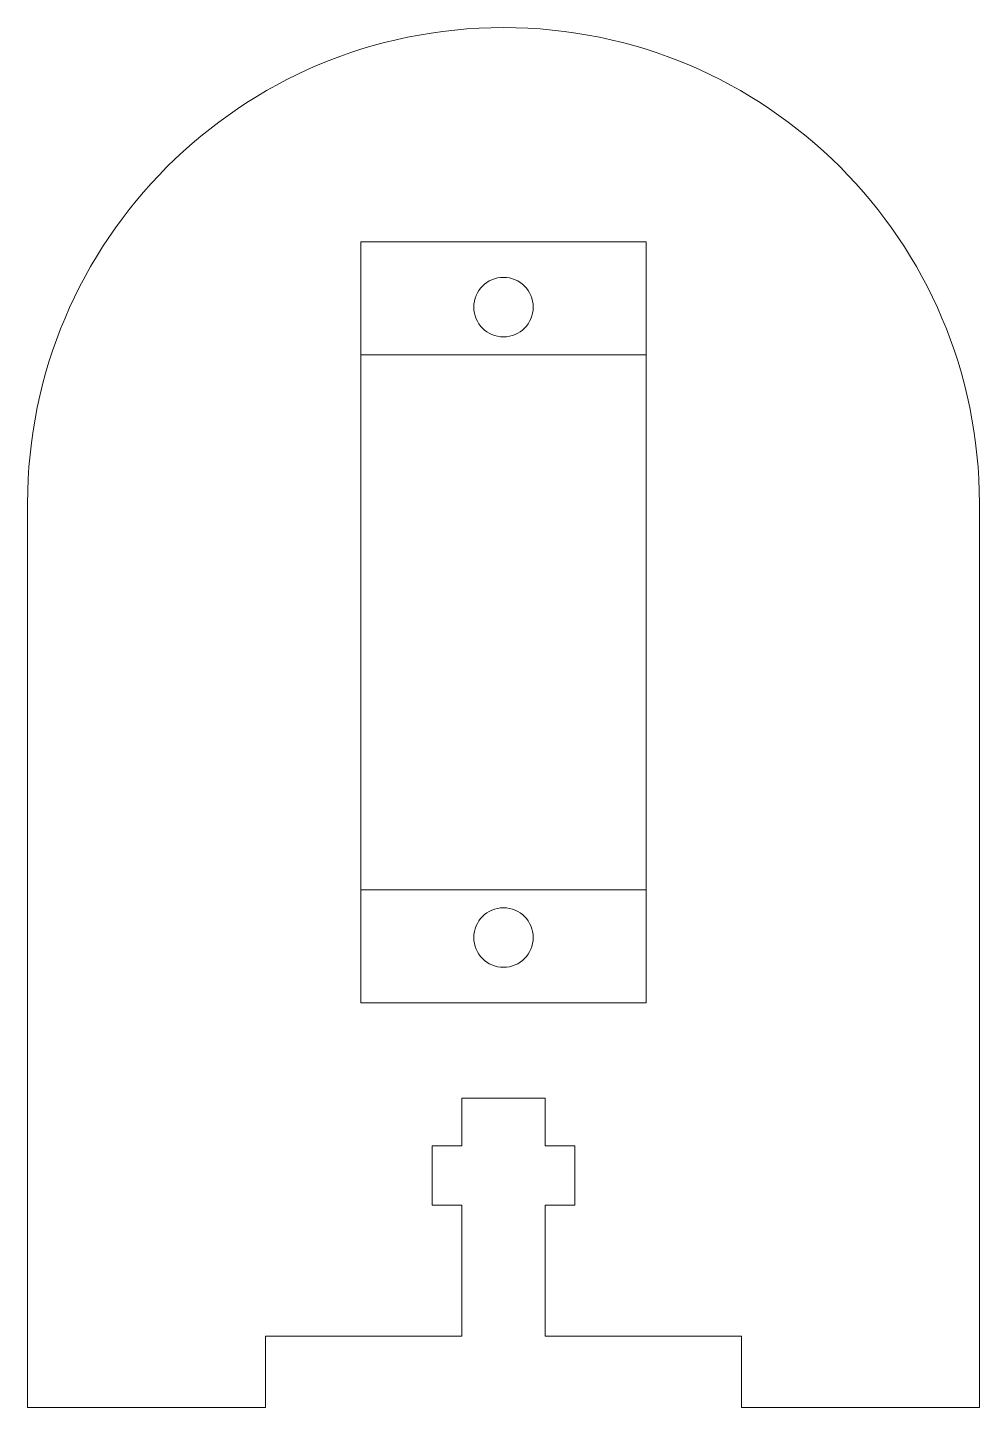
# Model space of a CAD drawing. Header units: millimetres. Extents: x -20 to 20, y -33 to 25.
import ezdxf

# ---------------------------------------------------------------- set-up
doc = ezdxf.new("R2010")
doc.units = ezdxf.units.MM
doc.layers.get('0').update_dxf_attribs({"linetype": 'CONTINUOUS', "lineweight": 0})
for name, color, linetype, lineweight in [('M3_ScrewJoint', 1, 'CONTINUOUS', 0), ('MicroServo_Cutout', 1, 'CONTINUOUS', 0), ('MicroServo_MountingHoles', 1, 'CONTINUOUS', 0), ('MicroServo_Outer', 2, 'CONTINUOUS', 0), ('PanelOuter', 1, 'CONTINUOUS', 0)]:
    doc.layers.add(name, color=color, linetype=linetype, lineweight=lineweight)

# ---------------------------------------------------------------- blocks, each defined once
blk = doc.blocks.new('Micro_Servo-0')
at = {"layer": 'MicroServo_Cutout'}
for p, q in [((-6, -11.25), (-6, 11.25)), ((-6, 11.25), (6, 11.25)), ((6, -11.25), (6, 11.25)), ((6, -11.25), (-6, -11.25))]:
    blk.add_line(p, q, dxfattribs=at)
at = {"layer": 'MicroServo_MountingHoles'}
for centre in [(0, 13.25), (0, -13.25)]:
    blk.add_circle(centre, 1.25, dxfattribs=at)
at = {"layer": 'MicroServo_Outer'}
for p, q in [((-6, -16), (-6, 16)), ((-6, 16), (6, 16)), ((6, -16), (6, 16)), ((6, -16), (-6, -16))]:
    blk.add_line(p, q, dxfattribs=at)
blk = doc.blocks.new('M3_ScrewJoint-0')
at = {"layer": 'M3_ScrewJoint'}
for p, q in [((1.75, 10), (-1.75, 10)), ((-1.75, 10), (-1.75, 8)), ((1.75, 8), (1.75, 10)), ((-3, 8), (-3, 5.5)), ((-1.75, 8), (-3, 8)), ((3, 8), (1.75, 8)), ((3, 8), (3, 5.5)), ((-3, 5.5), (-1.75, 5.5)), ((-1.75, 5.5), (-1.75, 0)), ((1.75, 0), (1.75, 5.5)), ((1.75, 5.5), (3, 5.5))]:
    blk.add_line(p, q, dxfattribs=at)

msp = doc.modelspace()

# ---------------------------------------------------------------- linework, layer by layer
at = {"layer": 'PanelOuter'}
for p, q in [((0, 25), (0, 25)), ((-20, -30), (-20, 5)), ((20, 5), (20, -30)), ((-20, -30), (-20, -33)), ((-10, -30), (-10, -33)), ((-1.75, -30), (-10, -30)), ((1.75, -30), (10, -30)), ((10, -30), (10, -33)), ((20, -30), (20, -33)), ((-20, -33), (-10, -33)), ((10, -33), (20, -33))]:
    msp.add_line(p, q, dxfattribs=at)
for start, end in [(90, 180), (0, 90)]:
    msp.add_arc((0, 5), 20, start, end, dxfattribs=at)

# ---------------------------------------------------------------- block references
for name, p in [('Micro_Servo-0', (0, 0)), ('M3_ScrewJoint-0', (0, -30))]:
    msp.add_blockref(name, p)

doc.saveas('drawing.dxf')
